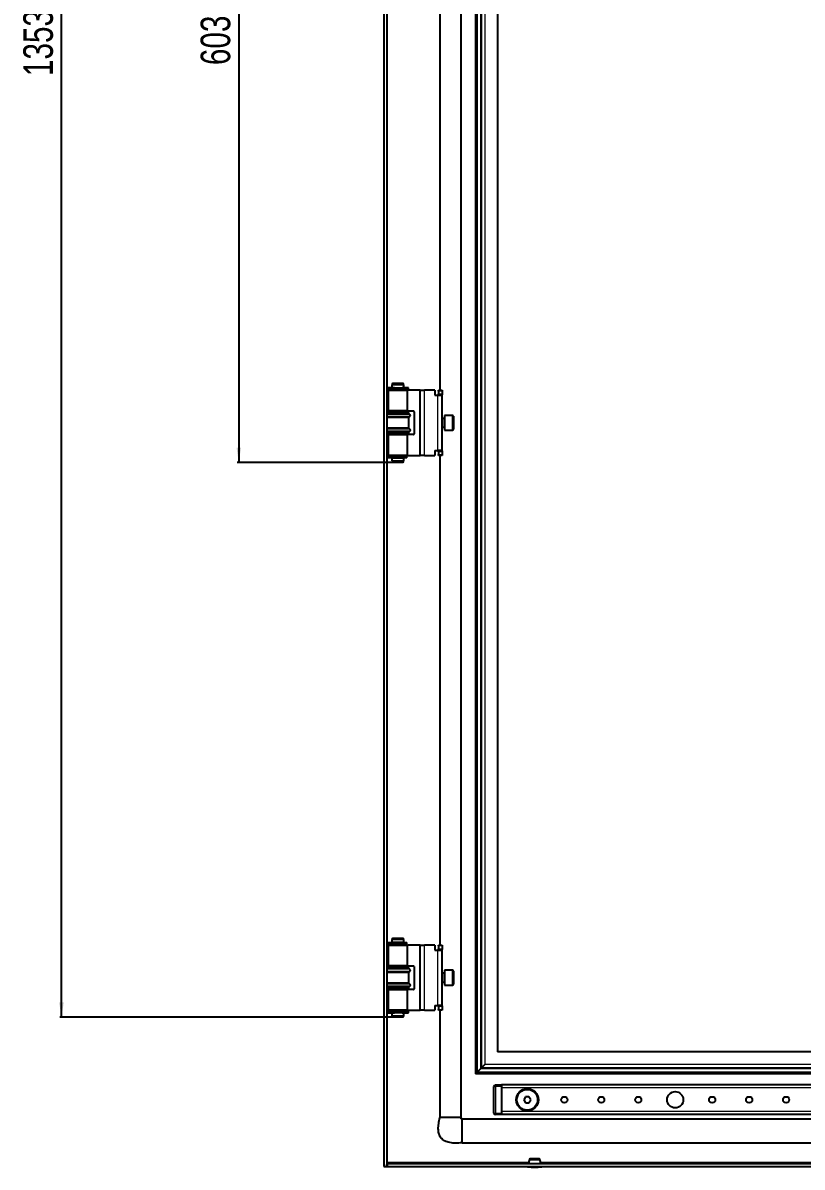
# Model space of a CAD drawing. Header units: millimetres. Extents: x -560 to 1716, y -1079 to 978.
# Drawn here: x 679 to 1206, y -796 to -22 of the extents above; entities that cross this region are included whole.
import ezdxf

# ---------------------------------------------------------------- set-up
doc = ezdxf.new("R2010")
doc.units = ezdxf.units.MM
doc.layers.add('FORMAT', color=7, linetype='Continuous')
doc.styles.add('SLDTEXTSTYLE0', font='TXT', dxfattribs={"width": 0.75})
doc.dimstyles.new('SLDDIMSTYLE0', dxfattribs={"dimtxt": 20, "dimasz": 10, "dimexe": 0, "dimexo": 0.0625, "dimgap": 5, "dimtad": 2, "dimdec": 1, "dimrnd": 1e-09, "dimzin": 12, "dimdsep": 46, "dimtxsty": 'SLDTEXTSTYLE0', "dimsah": 1, "dimcen": 0.09, "dimadec": 0, "dimazin": 3, "dimtfac": 1, "dimtofl": 0, "dimtmove": 0, "dimatfit": 3, "dimfxl": 0, "dimfrac": 2, "dimtolj": 1, "dimtzin": 12, "dimarcsym": 0})

# ---------------------------------------------------------------- blocks, each defined once
blk = doc.blocks.new('_D_6')
at = {"layer": 'FORMAT'}
for p, q in [((929.24, 659.19), (704.31, 659.19)), ((705.31, -694.31), (705.31, 659.19)), ((929.24, -694.31), (704.31, -694.31))]:
    blk.add_line(p, q, dxfattribs=at)
for points in [[(705.31, 659.19), (703.77, 649.19), (706.84, 649.19)], [(705.31, -694.31), (706.84, -684.31), (703.77, -684.31)]]:
    blk.add_solid(points, dxfattribs=at)
at = {"layer": 'FORMAT', "insert": (679.52, -58.2), "char_height": 20, "attachment_point": 1, "rotation": 90, "style": 'SLDTEXTSTYLE0'}
blk.add_mtext('1353,5', dxfattribs=at)
blk = doc.blocks.new('_D_10')
at = {"layer": 'FORMAT'}
for p, q in [((929.24, 284.19), (824.17, 284.19)), ((825.17, 284.19), (825.17, -319.31)), ((929.24, -319.31), (824.17, -319.31))]:
    blk.add_line(p, q, dxfattribs=at)
for points in [[(825.17, 284.19), (823.63, 274.19), (826.71, 274.19)], [(825.17, -319.31), (826.71, -309.31), (823.63, -309.31)]]:
    blk.add_solid(points, dxfattribs=at)
at = {"layer": 'FORMAT', "insert": (799.39, -50.81), "char_height": 20, "attachment_point": 1, "rotation": 90, "style": 'SLDTEXTSTYLE0'}
blk.add_mtext('603,5', dxfattribs=at)

msp = doc.modelspace()

# ---------------------------------------------------------------- linework, layer by layer
at = {"color": 7, "linetype": 'Continuous', "lineweight": 25}
for p, q in [((923.17, 759.94), (923.17, -795.06)), ((925.17, 759.94), (925.17, -795.06)), ((975.17, 726.94), (975.17, -762.06)), ((985.17, 697.44), (985.17, -732.56)), ((1000.17, 682.44), (1000.17, -717.56)), ((961.17, 235.44), (961.17, -270.56)), ((925.52, -268.86), (925.52, -269.76)), ((929.52, -268.86), (925.52, -268.86)), ((929.52, -269.76), (925.52, -269.76)), ((926.22, -270.56), (926.22, -284.56)), ((926.22, -270.56), (939.12, -270.56)), ((929.25, -265.81), (928.67, -266.81)), ((928.67, -266.81), (928.67, -268.81)), ((936.67, -266.81), (928.67, -266.81)), ((928.67, -268.81), (936.67, -268.81)), ((928.67, -269.81), (928.67, -270.56)), ((928.67, -269.81), (936.67, -269.81)), ((929.17, -268.81), (929.17, -268.86)), ((929.17, -269.76), (929.17, -269.81)), ((929.25, -265.81), (936.1, -265.81)), ((930.17, -268.86), (929.52, -268.86)), ((930.17, -269.76), (929.52, -269.76)), ((930.51, -268.86), (930.17, -268.86)), ((930.51, -269.76), (930.17, -269.76)), ((930.51, -269.76), (930.51, -268.86)), ((930.51, -268.86), (930.51, -268.86)), ((930.51, -269.76), (930.51, -269.76)), ((935.6, -268.86), (935.6, -269.76)), ((935.62, -268.86), (935.6, -268.86)), ((935.62, -269.76), (935.6, -269.76)), ((936.92, -268.86), (935.62, -268.86)), ((936.92, -269.76), (935.62, -269.76)), ((936.67, -266.81), (936.1, -265.81)), ((936.17, -268.86), (936.17, -268.81)), ((936.17, -269.81), (936.17, -269.76)), ((936.67, -268.81), (936.67, -266.81)), ((936.67, -270.56), (936.67, -269.81)), ((937.64, -268.86), (936.92, -268.86)), ((937.64, -269.76), (936.92, -269.76)), ((939.82, -268.86), (937.64, -268.86)), ((939.82, -269.76), (937.64, -269.76)), ((939.12, -284.56), (939.12, -270.56)), ((947.22, -270.56), (939.12, -270.56)), ((939.82, -269.76), (939.82, -268.86)), ((947.72, -270.56), (947.22, -270.56)), ((947.72, -314.56), (947.72, -270.56)), ((947.72, -270.56), (950.72, -270.56)), ((957.72, -270.56), (950.72, -270.56)), ((957.72, -270.56), (957.72, -273.86)), ((960.22, -270.56), (962.72, -270.56)), ((960.22, -271.06), (960.22, -270.56)), ((962.72, -270.56), (962.72, -271.06)), ((957.72, -273.86), (959.72, -273.86)), ((959.72, -273.86), (962.72, -273.86)), ((960.22, -271.06), (960.22, -273.06)), ((960.22, -273.56), (960.22, -273.06)), ((962.72, -273.56), (960.22, -273.56)), ((960.22, -273.56), (960.22, -273.86)), ((962.72, -271.06), (962.72, -273.06)), ((962.72, -273.06), (962.72, -273.56)), ((962.72, -273.86), (962.72, -273.56)), ((962.72, -311.26), (962.72, -273.86)), ((925.17, -285.56), (940.17, -285.56)), ((939.12, -284.56), (926.22, -284.56)), ((928.67, -284.56), (928.67, -285.56)), ((936.67, -285.56), (936.67, -284.56)), ((939.12, -284.56), (943.22, -284.56)), ((940.17, -286.16), (940.17, -285.56)), ((943.72, -285.06), (943.72, -300.06)), ((940.17, -286.16), (925.17, -286.16)), ((940.17, -288.96), (925.17, -288.96)), ((940.87, -286.84), (940.17, -286.16)), ((940.17, -288.96), (940.87, -288.27)), ((940.17, -296.16), (940.17, -288.96)), ((963.97, -289.56), (962.72, -289.56)), ((969.62, -287.56), (964.22, -287.56)), ((964.22, -287.56), (964.22, -296.88)), ((970.22, -288.16), (970.22, -296.36)), ((940.17, -296.16), (925.17, -296.16)), ((940.17, -298.96), (925.17, -298.96)), ((925.17, -299.56), (940.17, -299.56)), ((926.22, -300.56), (926.22, -314.56)), ((926.22, -300.56), (939.12, -300.56)), ((928.67, -299.56), (928.67, -300.56)), ((936.67, -300.56), (936.67, -299.56)), ((939.12, -314.56), (939.12, -300.56)), ((943.22, -300.56), (939.12, -300.56)), ((940.87, -296.84), (940.17, -296.16)), ((940.17, -298.96), (940.87, -298.27)), ((940.17, -299.56), (940.17, -298.96)), ((962.72, -295.56), (963.97, -295.56)), ((964.22, -296.88), (964.22, -297.56)), ((964.22, -297.56), (969.62, -297.56)), ((970.22, -296.36), (970.22, -296.96)), ((925.52, -315.36), (925.52, -316.26)), ((938.41, -315.36), (925.52, -315.36)), ((938.41, -316.26), (925.52, -316.26)), ((939.12, -314.56), (926.22, -314.56)), ((928.67, -314.56), (928.67, -315.31)), ((928.67, -315.31), (936.67, -315.31)), ((928.67, -316.31), (928.67, -318.31)), ((928.67, -316.31), (936.67, -316.31)), ((929.17, -315.31), (929.17, -315.36)), ((929.17, -316.26), (929.17, -316.31)), ((936.17, -315.36), (936.17, -315.31)), ((936.17, -316.31), (936.17, -316.26)), ((936.67, -315.31), (936.67, -314.56)), ((936.67, -318.31), (936.67, -316.31)), ((938.5, -315.36), (938.41, -315.36)), ((938.5, -316.26), (938.41, -316.26)), ((938.5, -316.26), (938.5, -315.36)), ((938.71, -315.36), (938.5, -315.36)), ((938.71, -316.26), (938.5, -316.26)), ((938.71, -316.26), (938.71, -315.36)), ((939.12, -314.56), (947.22, -314.56)), ((947.22, -314.56), (947.72, -314.56)), ((950.72, -314.56), (947.72, -314.56)), ((950.72, -314.56), (957.72, -314.56)), ((957.72, -311.26), (959.72, -311.26)), ((957.72, -311.26), (957.72, -314.56)), ((962.72, -311.26), (959.72, -311.26)), ((960.22, -311.26), (960.22, -311.56)), ((960.22, -311.56), (962.72, -311.56)), ((960.22, -312.06), (960.22, -311.56)), ((960.22, -312.06), (960.22, -314.06)), ((960.22, -314.56), (960.22, -314.06)), ((962.72, -314.56), (960.22, -314.56)), ((961.17, -314.56), (961.17, -645.56)), ((962.72, -311.56), (962.72, -311.26)), ((962.72, -311.56), (962.72, -312.06)), ((962.72, -312.06), (962.72, -314.06)), ((962.72, -314.06), (962.72, -314.56)), ((928.67, -318.31), (929.25, -319.31)), ((928.67, -318.31), (933.43, -318.31)), ((933.32, -319.31), (929.25, -319.31)), ((936.1, -319.31), (933.32, -319.31)), ((933.43, -318.31), (936.67, -318.31)), ((936.1, -319.31), (936.67, -318.31)), ((929.25, -640.81), (928.67, -641.81)), ((928.67, -641.81), (928.67, -643.81)), ((936.67, -641.81), (928.67, -641.81)), ((929.25, -640.81), (936.1, -640.81)), ((936.67, -641.81), (936.1, -640.81)), ((936.67, -643.81), (936.67, -641.81)), ((925.52, -643.86), (925.52, -644.76)), ((925.52, -643.86), (938.41, -643.86)), ((925.52, -644.76), (938.41, -644.76)), ((926.22, -645.56), (926.22, -659.56)), ((926.22, -645.56), (939.12, -645.56)), ((933.43, -643.81), (928.67, -643.81)), ((928.67, -644.81), (928.67, -645.56)), ((933.43, -644.81), (928.67, -644.81)), ((929.17, -643.81), (929.17, -643.86)), ((929.17, -644.76), (929.17, -644.81)), ((936.67, -643.81), (933.43, -643.81)), ((936.67, -644.81), (933.43, -644.81)), ((936.17, -643.86), (936.17, -643.81)), ((936.17, -644.81), (936.17, -644.76)), ((936.67, -645.56), (936.67, -644.81)), ((938.41, -643.86), (938.5, -643.86)), ((938.41, -644.76), (938.5, -644.76)), ((938.5, -644.76), (938.5, -643.86)), ((938.5, -643.86), (938.71, -643.86)), ((938.5, -644.76), (938.71, -644.76)), ((938.71, -644.76), (938.71, -643.86)), ((939.12, -659.56), (939.12, -645.56)), ((947.22, -645.56), (939.12, -645.56)), ((947.72, -645.56), (947.22, -645.56)), ((947.72, -645.56), (950.72, -645.56)), ((947.72, -689.56), (947.72, -645.56)), ((957.72, -645.56), (950.72, -645.56)), ((957.72, -645.56), (957.72, -648.86)), ((957.72, -648.86), (959.72, -648.86)), ((959.72, -648.86), (962.72, -648.86)), ((960.22, -645.56), (962.72, -645.56)), ((960.22, -646.06), (960.22, -645.56)), ((960.22, -646.06), (960.22, -648.06)), ((960.22, -648.56), (960.22, -648.06)), ((962.72, -648.56), (960.22, -648.56)), ((960.22, -648.56), (960.22, -648.86)), ((962.72, -645.56), (962.72, -646.06)), ((962.72, -646.06), (962.72, -648.06)), ((962.72, -648.06), (962.72, -648.56)), ((962.72, -648.86), (962.72, -648.56)), ((962.72, -686.26), (962.72, -648.86)), ((925.17, -660.56), (940.17, -660.56)), ((940.17, -661.16), (925.17, -661.16)), ((940.17, -663.96), (925.17, -663.96)), ((939.12, -659.56), (926.22, -659.56)), ((928.67, -659.56), (928.67, -660.56)), ((936.67, -660.56), (936.67, -659.56)), ((939.12, -659.56), (943.22, -659.56)), ((940.17, -661.16), (940.17, -660.56)), ((940.87, -661.84), (940.17, -661.16)), ((940.17, -663.96), (940.87, -663.27)), ((940.17, -671.16), (940.17, -663.96)), ((943.72, -660.06), (943.72, -675.06)), ((963.97, -664.56), (962.72, -664.56)), ((969.62, -662.56), (964.22, -662.56)), ((964.22, -662.56), (964.22, -672.56)), ((970.22, -663.16), (970.22, -671.96)), ((940.17, -671.16), (925.17, -671.16)), ((940.87, -671.84), (940.17, -671.16)), ((962.72, -670.56), (963.97, -670.56)), ((964.22, -672.56), (969.62, -672.56)), ((940.17, -673.96), (925.17, -673.96)), ((925.17, -674.56), (940.17, -674.56)), ((926.22, -675.56), (926.22, -689.56)), ((926.22, -675.56), (939.12, -675.56)), ((928.67, -674.56), (928.67, -675.56)), ((936.67, -675.56), (936.67, -674.56)), ((939.12, -689.56), (939.12, -675.56)), ((943.22, -675.56), (939.12, -675.56)), ((940.17, -673.96), (940.87, -673.27)), ((940.17, -674.56), (940.17, -673.96)), ((957.72, -686.26), (959.72, -686.26)), ((957.72, -686.26), (957.72, -689.56)), ((962.72, -686.26), (959.72, -686.26)), ((960.22, -686.26), (960.22, -686.56)), ((960.22, -686.56), (962.72, -686.56)), ((960.22, -687.06), (960.22, -686.56)), ((960.22, -687.06), (960.22, -689.06)), ((962.72, -686.56), (962.72, -686.26)), ((962.72, -686.56), (962.72, -687.06)), ((962.72, -687.06), (962.72, -689.06)), ((925.52, -690.36), (925.52, -691.26)), ((925.52, -690.36), (929.52, -690.36)), ((925.52, -691.26), (929.52, -691.26)), ((939.12, -689.56), (926.22, -689.56)), ((928.67, -689.56), (928.67, -690.31)), ((933.43, -690.31), (928.67, -690.31)), ((928.67, -691.31), (928.67, -693.31)), ((933.43, -691.31), (928.67, -691.31)), ((928.67, -693.31), (929.25, -694.31)), ((928.67, -693.31), (933.43, -693.31)), ((929.17, -690.31), (929.17, -690.36)), ((929.17, -691.26), (929.17, -691.31)), ((933.32, -694.31), (929.25, -694.31)), ((929.52, -690.36), (930.17, -690.36)), ((929.52, -691.26), (930.17, -691.26)), ((930.17, -690.36), (930.51, -690.36)), ((930.17, -691.26), (930.51, -691.26)), ((930.51, -691.26), (930.51, -690.36)), ((930.51, -690.36), (930.51, -690.36)), ((930.51, -691.26), (930.51, -691.26)), ((936.1, -694.31), (933.32, -694.31)), ((936.67, -690.31), (933.43, -690.31)), ((936.67, -691.31), (933.43, -691.31)), ((933.43, -693.31), (936.67, -693.31)), ((935.6, -690.36), (935.6, -691.26)), ((935.6, -690.36), (935.62, -690.36)), ((935.6, -691.26), (935.62, -691.26)), ((935.62, -690.36), (936.92, -690.36)), ((935.62, -691.26), (936.92, -691.26)), ((936.1, -694.31), (936.67, -693.31)), ((936.17, -690.36), (936.17, -690.31)), ((936.17, -691.31), (936.17, -691.26)), ((936.67, -690.31), (936.67, -689.56)), ((936.67, -693.31), (936.67, -691.31)), ((936.92, -690.36), (937.64, -690.36)), ((936.92, -691.26), (937.64, -691.26)), ((937.64, -690.36), (939.82, -690.36)), ((937.64, -691.26), (939.82, -691.26)), ((939.12, -689.56), (947.22, -689.56)), ((939.82, -691.26), (939.82, -690.36)), ((947.22, -689.56), (947.72, -689.56)), ((950.72, -689.56), (947.72, -689.56)), ((950.72, -689.56), (957.72, -689.56)), ((960.22, -689.56), (960.22, -689.06)), ((962.72, -689.56), (960.22, -689.56)), ((961.17, -689.56), (961.17, -762.06)), ((962.72, -689.06), (962.72, -689.56)), ((1440.17, -717.56), (1000.17, -717.56)), ((991.58, -726.15), (989.27, -728.46)), ((986.17, -731.56), (985.17, -732.56)), ((1388.92, -732.56), (985.17, -732.56)), ((988.58, -729.15), (986.27, -731.46)), ((989.27, -728.46), (988.58, -729.15)), ((997.67, -759.06), (997.67, -741.06)), ((998.67, -740.06), (1002.67, -740.06)), ((1382.67, -740.06), (1002.67, -740.06)), ((1002.67, -740.06), (1002.67, -741.06)), ((1002.67, -741.06), (1002.67, -759.06)), ((1002.67, -742.06), (1002.67, -758.06)), ((1019.02, -748.06), (1017.87, -750.06)), ((1017.87, -750.06), (1019.02, -752.06)), ((1021.33, -748.06), (1019.02, -748.06)), ((1022.48, -750.06), (1021.33, -748.06)), ((1021.33, -752.06), (1022.48, -750.06)), ((1019.02, -752.06), (1021.33, -752.06)), ((1382.67, -763.06), (976.17, -763.06)), ((1002.67, -760.06), (998.67, -760.06)), ((1002.67, -759.06), (1002.67, -760.06)), ((1382.67, -760.06), (1002.67, -760.06)), ((976.17, -779.06), (1464.17, -779.06)), ((923.17, -795.06), (925.17, -795.06)), ((925.47, -793.06), (925.47, -795.06)), ((925.47, -793.06), (1514.87, -793.06)), ((925.47, -795.06), (1514.87, -795.06)), ((925.58, -793.06), (925.77, -792.46)), ((1021.59, -790.44), (1028.76, -790.44)), ((1028.28, -790.06), (1022.07, -790.06))]:
    msp.add_line(p, q, dxfattribs=at)
at = {"color": 8, "linetype": 'Continuous', "lineweight": 18}
for p, q in [((986.17, 696.44), (986.17, -731.56)), ((986.27, 696.34), (986.27, -731.46)), ((988.58, 694.03), (988.58, -729.15)), ((989.27, 693.34), (989.27, -728.46)), ((991.58, 691.03), (991.58, -726.15)), ((925.77, -268.86), (925.77, 233.74)), ((925.77, -285.56), (925.77, -269.76)), ((929.52, -269.76), (929.52, -268.86)), ((930.17, -269.76), (930.17, -268.86)), ((930.51, -269.76), (930.51, -268.86)), ((935.62, -269.76), (935.62, -268.86)), ((936.92, -269.76), (936.92, -268.86)), ((937.64, -269.76), (937.64, -268.86)), ((947.22, -270.56), (947.22, -314.56)), ((950.72, -314.56), (950.72, -270.56)), ((959.72, -311.26), (959.72, -273.86)), ((962.72, -271.06), (960.22, -271.06)), ((960.22, -273.06), (962.72, -273.06)), ((940.87, -286.84), (925.17, -286.84)), ((940.87, -288.27), (925.17, -288.27)), ((963.97, -295.56), (963.97, -289.56)), ((969.62, -296.88), (969.62, -287.56)), ((940.87, -296.84), (925.17, -296.84)), ((940.87, -298.27), (925.17, -298.27)), ((925.77, -315.36), (925.77, -299.56)), ((969.62, -297.56), (969.62, -296.88)), ((925.77, -643.86), (925.77, -316.26)), ((938.41, -316.26), (938.41, -315.36)), ((962.72, -312.06), (960.22, -312.06)), ((960.22, -314.06), (962.72, -314.06)), ((925.77, -660.56), (925.77, -644.76)), ((938.41, -643.86), (938.41, -644.76)), ((947.22, -645.56), (947.22, -689.56)), ((950.72, -689.56), (950.72, -645.56)), ((959.72, -686.26), (959.72, -648.86)), ((962.72, -646.06), (960.22, -646.06)), ((960.22, -648.06), (962.72, -648.06)), ((940.87, -661.84), (925.17, -661.84)), ((940.87, -663.27), (925.17, -663.27)), ((963.97, -664.97), (963.97, -664.56)), ((963.97, -670.56), (963.97, -664.97)), ((969.62, -672.56), (969.62, -662.56)), ((940.87, -671.84), (925.17, -671.84)), ((940.87, -673.27), (925.17, -673.27)), ((925.77, -690.36), (925.77, -674.56)), ((962.72, -687.06), (960.22, -687.06)), ((925.77, -792.46), (925.77, -691.26)), ((929.52, -690.36), (929.52, -691.26)), ((930.17, -690.36), (930.17, -691.26)), ((930.51, -690.36), (930.51, -691.26)), ((935.62, -690.36), (935.62, -691.26)), ((936.92, -690.36), (936.92, -691.26)), ((937.64, -690.36), (937.64, -691.26)), ((960.22, -689.06), (962.72, -689.06)), ((1448.77, -726.15), (991.58, -726.15)), ((1388.92, -731.56), (986.17, -731.56)), ((1388.92, -731.46), (986.27, -731.46)), ((1388.92, -729.15), (988.58, -729.15)), ((1388.92, -728.46), (989.27, -728.46)), ((997.67, -741.06), (998.67, -741.06)), ((998.67, -741.06), (998.67, -740.06)), ((998.67, -741.06), (998.67, -759.06)), ((1002.67, -741.06), (998.67, -741.06)), ((1382.67, -742.06), (1002.67, -742.06)), ((997.67, -759.06), (998.67, -759.06)), ((998.67, -759.06), (1002.67, -759.06)), ((998.67, -760.06), (998.67, -759.06)), ((1382.67, -758.06), (1002.67, -758.06)), ((1021.13, -792.46), (925.77, -792.46)), ((1020.31, -795.18), (1030.04, -795.18)), ((1020.43, -795.31), (1029.92, -795.31)), ((1411.13, -792.46), (1029.22, -792.46))]:
    msp.add_line(p, q, dxfattribs=at)
at = {"color": 7, "linetype": 'Continuous', "lineweight": 25}
for centre, radius in [((1020.17, -750.06), 7.5), ((1020.17, -750.06), 7), ((1045.17, -750.06), 2.1), ((1070.17, -750.06), 2.1), ((1095.17, -750.06), 2.1), ((1120.17, -750.06), 5.5), ((1145.17, -750.06), 2.1), ((1170.17, -750.06), 2.1), ((1195.17, -750.06), 2.1)]:
    msp.add_circle(centre, radius, dxfattribs=at)
for centre, radius, start, end in [((943.22, -285.06), 0.5, 0, 90), ((940.17, -287.56), 1, 314.427, 45.573), ((963.97, -289.31), 0.25, 270, 360), ((969.62, -288.16), 0.6, 360, 90), ((940.17, -297.56), 1, 314.427, 45.573), ((943.22, -300.06), 0.5, 270, 0), ((963.97, -295.81), 0.25, 0, 90), ((969.62, -296.96), 0.6, 270, 0), ((940.17, -662.56), 1, 314.427, 45.573), ((943.22, -660.06), 0.5, 0, 90), ((963.97, -664.31), 0.25, 270, 360), ((969.62, -663.16), 0.6, 360, 90), ((940.17, -672.56), 1, 314.427, 45.573), ((963.97, -670.81), 0.25, 0, 90), ((969.62, -671.96), 0.6, 270, 0), ((943.22, -675.06), 0.5, 270, 0), ((998.67, -741.06), 1, 90, 180), ((998.67, -759.06), 1, 180, 270), ((1046.08, -795.12), 25.77, 179.86102, 180.13898), ((1020.44, -795.18), 0.126, 180, 263.97442), ((1025.18, -750.31), 45.25, 263.97442, 269.9984), ((1027.3, -792.79), 6.18, 157.63457, 182.46578), ((1022.07, -790.56), 0.5, 90, 166.61654), ((1025.17, -750.31), 45.25, 270.0016, 276.02558), ((1028.28, -790.56), 0.5, 13.38346, 90), ((1023.05, -792.79), 6.18, 357.53422, 22.36543), ((1029.91, -795.18), 0.126, 276.02558, 0), ((1004.27, -795.12), 25.77, 359.86102, 0.13898)]:
    msp.add_arc(centre, radius, start, end, dxfattribs=at)
for points, knots in [([(976.17, -779.06), (974.45, -779.23), (971.31, -779.53), (966.98, -779.01), (963.55, -777.59), (961.34, -775.27), (960.25, -772.5), (959.93, -769.46), (960.23, -765.89), (960.84, -763.41), (961.17, -762.06)], [0, 0, 0, 0, 0.176713, 0.320911, 0.440308, 0.54837, 0.6374, 0.738878, 0.858543, 1, 1, 1, 1]), ([(975.06, -762.06), (975.03, -762.06), (974.95, -762.06), (974.49, -762.06), (974.2, -762.06)], [0, 0, 0, 0, 0.350861, 1, 1, 1, 1]), ([(976.17, -763.22), (976.07, -763.21), (975.94, -763.19), (975.78, -763.12), (975.7, -763.06), (975.64, -763), (975.6, -762.92), (975.57, -762.85), (975.5, -762.68), (975.34, -762.6), (975.19, -762.37), (975.16, -762.17), (975.14, -762.06)], [0, 0, 0, 0, 0.146823, 0.202041, 0.247643, 0.28691, 0.323569, 0.360785, 0.40083, 0.628513, 0.79432, 1, 1, 1, 1]), ([(975.17, -762.06), (975.32, -762.28), (975.59, -762.69), (976, -762.94), (976.17, -763.06)], [0, 0, 0, 0, 0.561561, 1, 1, 1, 1]), ([(976.17, -779.06), (976.17, -778.94), (976.17, -778.7), (976.17, -776.85), (976.17, -774.2), (976.17, -771.06), (976.17, -767.91), (976.17, -765.3), (976.17, -763.67), (976.17, -763.45), (976.17, -763.38)], [0, 0, 0, 0, 0.1338561, 0.2677122, 0.4015683, 0.5354244, 0.6692805, 0.8031366, 0.9369927, 1, 1, 1, 1]), ([(925.17, -795.06), (925.2, -794.62), (925.24, -794.06), (925.43, -793.5), (925.47, -793.38)], [0, 0, 0, 0, 0.7734591, 1, 1, 1, 1]), ([(925.77, -792.46), (925.72, -792.62), (925.67, -792.77), (925.57, -792.99), (925.52, -793.06), (925.47, -793.06)], [0, 0, 0, 0, 0.5, 0.5, 1, 1, 1, 1])]:
    msp.add_open_spline(points, degree=3, knots=knots, dxfattribs=at)
for points in [[(962.15, -762.06), (961.87, -762.06), (961.3, -762.06), (961.22, -762.06), (961.17, -762.06)], [(964.61, -762.06), (964.12, -762.06), (963.15, -762.06), (962.48, -762.06), (962.15, -762.06)], [(968.17, -762.06), (967.55, -762.06), (966.29, -762.06), (965.17, -762.06), (964.61, -762.06)], [(971.74, -762.06), (971.18, -762.06), (970.06, -762.06), (968.8, -762.06), (968.17, -762.06)], [(974.2, -762.06), (973.87, -762.06), (973.2, -762.06), (972.23, -762.06), (971.74, -762.06)]]:
    msp.add_open_spline(points, degree=3, dxfattribs=at)

# ---------------------------------------------------------------- dimensions: what is measured, and where the dimension line sits
at = {"layer": 'FORMAT'}
for base, p1, p2, picture, middle in [((705.31, 659.19), (929.25, -694.31), (929.25, 659.19), '_D_6', (705.31, -17.56)), ((825.17, -319.31), (929.25, 284.19), (929.25, -319.31), '_D_10', (825.17, -17.56))]:
    dim = msp.add_linear_dim(base=base, p1=p1, p2=p2, angle=90, dimstyle='SLDDIMSTYLE0', dxfattribs=at)
    dim.commit()
    dim.dimension.update_dxf_attribs({"geometry": picture, "text_midpoint": middle, "dimtype": 160})

doc.saveas('drawing.dxf')
